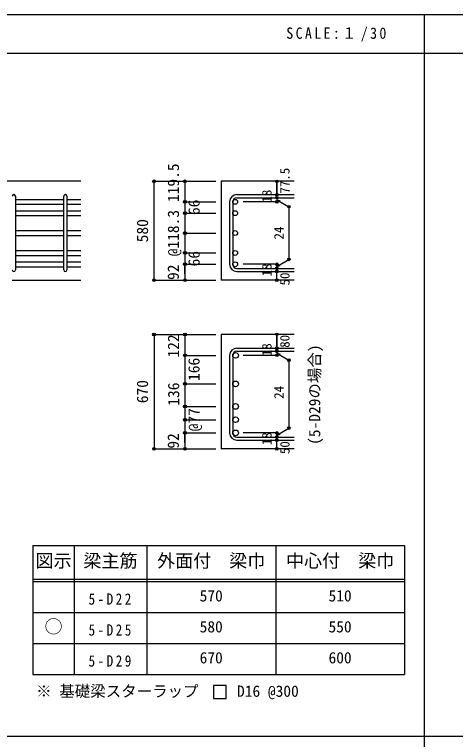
# Model space of a CAD drawing. Units: millimetres at full size, sheet at 1:30, with parts at other scales. Extents: x -5973 to 5955, y -4195 to 4201.
# Drawn here: x -3508 to -942, y -15 to 4201 of the extents above; entities that cross this region are included whole.
import ezdxf
from ezdxf.enums import TextEntityAlignment as Align

# ---------------------------------------------------------------- set-up
doc = ezdxf.new("R2010")
doc.units = ezdxf.units.MM
doc.header["$LTSCALE"] = 30
doc.header["$PDMODE"] = 32
doc.header["$PDSIZE"] = 15
for name, color, linetype in [('0-1_躯体線', 2, 'Continuous'), ('0-5_基礎梁筋', 7, 'Continuous'), ('0-6_スタラップ筋', 7, 'Continuous'), ('0-7_文字', 4, 'Continuous'), ('0-D_寸法', 4, 'Continuous'), ('6-7_文字', 7, 'Continuous'), ('6-E_枠', 7, 'Continuous'), ('F-0_枠', 6, 'Continuous')]:
    doc.layers.add(name, color=color, linetype=linetype)
doc.styles.add('ＭＳ ゴシック', font='')
doc.styles.get('ＭＳ ゴシック').set_extended_font_data('MS Gothic')

msp = doc.modelspace()

# ---------------------------------------------------------------- linework, layer by layer
at = {"layer": '0-1_躯体線'}
for p, q in [((-3120.8, 3231.03), (-5070.8, 3231.03)), ((-1880.8, 3231.03), (-2305.8, 3231.03)), ((-2305.8, 3231.03), (-2305.8, 2656.53)), ((-3520.8, 2656.53), (-3120.8, 2656.53)), ((-1880.8, 2656.53), (-2305.8, 2656.53)), ((-1880.8, 2340.59), (-2305.8, 2340.59)), ((-2305.8, 2340.59), (-2305.8, 1675.59)), ((-1880.8, 1675.59), (-2305.8, 1675.59))]:
    msp.add_line(p, q, dxfattribs=at)
at = {"layer": '0-5_基礎梁筋'}
for p, q in [((-3502.8, 3125.83), (-3220.8, 3125.83)), ((-3202.8, 3125.83), (-3120.8, 3125.83)), ((-3502.8, 3097.83), (-3220.8, 3097.83)), ((-3202.8, 3097.83), (-3120.8, 3097.83)), ((-3502.8, 3059.83), (-3220.8, 3059.83)), ((-3202.8, 3059.83), (-3120.8, 3059.83)), ((-3502.8, 3031.83), (-3220.8, 3031.83)), ((-3202.8, 3031.83), (-3120.8, 3031.83)), ((-3502.8, 2944.18), (-3220.8, 2944.18)), ((-3502.8, 2916.18), (-3220.8, 2916.18)), ((-3202.8, 2944.18), (-3120.8, 2944.18)), ((-3202.8, 2916.18), (-3120.8, 2916.18)), ((-3502.8, 2828.53), (-3220.8, 2828.53)), ((-3202.8, 2828.53), (-3120.8, 2828.53)), ((-3502.8, 2800.53), (-3220.8, 2800.53)), ((-3202.8, 2800.53), (-3120.8, 2800.53)), ((-3502.8, 2762.53), (-3220.8, 2762.53)), ((-3202.8, 2762.53), (-3120.8, 2762.53)), ((-3502.8, 2734.53), (-3220.8, 2734.53)), ((-3202.8, 2734.53), (-3120.8, 2734.53))]:
    msp.add_line(p, q, dxfattribs=at)
at = {"layer": '0-5_基礎梁筋', "color": 3}
for centre, radius in [((-2223.8, 3111.83), 14), ((-2223.8, 3045.83), 14), ((-2223.8, 2930.18), 14), ((-2223.8, 2814.53), 14), ((-2223.8, 2748.53), 14), ((-2221.3, 2218.89), 16.5), ((-2221.3, 2052.59), 16.5), ((-2221.3, 1921.59), 16.5), ((-2221.3, 1844.59), 16.5), ((-2221.3, 1767.59), 16.5)]:
    msp.add_circle(centre, radius, dxfattribs=at)
at = {"layer": '0-6_スタラップ筋'}
for p, q in [((-3502.8, 3144.83), (-3502.8, 2715.53)), ((-3220.8, 2715.53), (-3220.8, 3144.83)), ((-3202.8, 3144.83), (-3202.8, 2715.53)), ((-2213.8, 3153.83), (-1880.8, 3153.83)), ((-2213.8, 3135.83), (-1880.8, 3135.83)), ((-2255.8, 3111.83), (-2255.8, 2748.53)), ((-2237.8, 3111.83), (-2237.8, 2748.53)), ((-2213.8, 2724.53), (-1880.8, 2724.53)), ((-2213.8, 2706.53), (-1880.8, 2706.53)), ((-2213.8, 2260.89), (-1880.8, 2260.89)), ((-2213.8, 2242.89), (-1880.8, 2242.89)), ((-2255.8, 2218.89), (-2255.8, 1767.59)), ((-2237.8, 2218.89), (-2237.8, 1767.59)), ((-2213.8, 1743.59), (-1880.8, 1743.59)), ((-2213.8, 1725.59), (-1880.8, 1725.59))]:
    msp.add_line(p, q, dxfattribs=at)
for centre, radius, start, end in [((-3511.8, 3144.83), 9, 0, 180), ((-3211.8, 3144.83), 9, 0, 180), ((-2213.8, 3111.83), 42, 90, 180), ((-2213.8, 3111.83), 24, 90, 180), ((-2213.8, 2748.53), 42, 180, 270), ((-2213.8, 2748.53), 24, 180, 270), ((-3511.8, 2715.53), 9, 180, 0), ((-3211.8, 2715.53), 9, 180, 0), ((-2213.8, 2218.89), 42, 90, 180), ((-2213.8, 2218.89), 24, 90, 180), ((-2213.8, 1767.59), 42, 180, 270), ((-2213.8, 1767.59), 24, 180, 270)]:
    msp.add_arc(centre, radius, start, end, dxfattribs=at)
at = {"layer": '0-D_寸法'}
for p, q in [((-2695.8, 3231.03), (-2515.8, 3231.03)), ((-2695.8, 3231.03), (-2515.8, 3231.03)), ((-2695.8, 2656.53), (-2695.8, 3231.03)), ((-2515.8, 3231.03), (-2335.8, 3231.03)), ((-2515.8, 3231.03), (-2335.8, 3231.03)), ((-2515.8, 3231.03), (-2515.8, 2656.53)), ((-1980.8, 3153.83), (-1980.8, 3231.03)), ((-1980.8, 3231.03), (-1980.8, 3153.83)), ((-1980.8, 3135.83), (-1980.8, 3153.83)), ((-1980.8, 3135.83), (-1980.8, 3111.83)), ((-1980.8, 3123.83), (-1910.74, 3083.39)), ((-1980.8, 3123.83), (-1961.48, 3118.66)), ((-2515.8, 3111.83), (-2335.8, 3111.83)), ((-2515.8, 3111.83), (-2335.8, 3111.83)), ((-1980.8, 3111.83), (-2176.89, 3111.83)), ((-1910.74, 3083.39), (-1910.74, 2776.98)), ((-2515.8, 3045.83), (-2335.8, 3045.83)), ((-2515.8, 3045.83), (-2335.8, 3045.83)), ((-2515.8, 2930.18), (-2335.8, 2930.18)), ((-2515.8, 2930.18), (-2335.8, 2930.18)), ((-2515.8, 2814.53), (-2335.8, 2814.53)), ((-2515.8, 2748.53), (-2335.8, 2748.53)), ((-2515.8, 2692.57), (-2515.8, 2748.53)), ((-1980.8, 2748.53), (-2176.89, 2748.53)), ((-1980.8, 2736.53), (-1910.74, 2776.98)), ((-1980.8, 2724.53), (-1980.8, 2748.53)), ((-1980.8, 2736.53), (-1961.48, 2741.71)), ((-1980.8, 2706.53), (-1980.8, 2724.53)), ((-1980.8, 2656.53), (-1980.8, 2706.53)), ((-2695.8, 2656.53), (-2515.8, 2656.53)), ((-2515.8, 2656.53), (-2335.8, 2656.53)), ((-2695.8, 2340.59), (-2515.8, 2340.59)), ((-2695.8, 2340.59), (-2515.8, 2340.59)), ((-2695.8, 2340.59), (-2695.8, 1675.59)), ((-2515.8, 2340.59), (-2335.8, 2340.59)), ((-2515.8, 2340.59), (-2335.8, 2340.59)), ((-2515.8, 2340.59), (-2515.8, 1675.59)), ((-1980.8, 2260.89), (-1980.8, 2340.59)), ((-1980.8, 2340.59), (-1980.8, 2260.89)), ((-1980.8, 2242.89), (-1980.8, 2260.89)), ((-1980.8, 2242.89), (-1980.8, 2218.89)), ((-2515.8, 2218.89), (-2335.8, 2218.89)), ((-2515.8, 2218.89), (-2335.8, 2218.89)), ((-1980.8, 2218.89), (-2176.89, 2218.89)), ((-1980.8, 2230.89), (-1910.74, 2190.44)), ((-1980.8, 2230.89), (-1961.48, 2225.71)), ((-1910.74, 2190.44), (-1910.74, 1796.04)), ((-2515.8, 2052.59), (-2335.8, 2052.59)), ((-2515.8, 2052.59), (-2335.8, 2052.59)), ((-2515.8, 1921.59), (-2335.8, 1921.59)), ((-2515.8, 1844.59), (-2335.8, 1844.59)), ((-1980.8, 1755.59), (-1910.74, 1796.04)), ((-2515.8, 1767.59), (-2335.8, 1767.59)), ((-2515.8, 1711.62), (-2515.8, 1767.59)), ((-1980.8, 1767.59), (-2176.89, 1767.59)), ((-1980.8, 1743.59), (-1980.8, 1767.59)), ((-1980.8, 1755.59), (-1961.48, 1760.76)), ((-1980.8, 1725.59), (-1980.8, 1743.59)), ((-1980.8, 1675.59), (-1980.8, 1725.59)), ((-2695.8, 1675.59), (-2515.8, 1675.59)), ((-2515.8, 1675.59), (-2335.8, 1675.59))]:
    msp.add_line(p, q, dxfattribs=at)
for centre, radius in [((-2695.8, 3231.03), 8), ((-2695.8, 3231.03), 7.2), ((-2695.8, 3231.03), 6.4), ((-2695.8, 3231.03), 5.6), ((-2695.8, 3231.03), 4.8), ((-2695.8, 3231.03), 4), ((-2695.8, 3231.03), 3.2), ((-2695.8, 3231.03), 2.4), ((-2695.8, 3231.03), 1.6), ((-2695.8, 3231.03), 0.8), ((-2515.8, 3231.03), 8), ((-2515.8, 3231.03), 7.2), ((-2515.8, 3231.03), 6.4), ((-2515.8, 3231.03), 5.6), ((-2515.8, 3231.03), 4.8), ((-2515.8, 3231.03), 4), ((-2515.8, 3231.03), 3.2), ((-2515.8, 3231.03), 2.4), ((-2515.8, 3231.03), 1.6), ((-2515.8, 3231.03), 0.8), ((-1980.8, 3231.03), 4), ((-1980.8, 3231.03), 3.6), ((-1980.8, 3231.03), 3.2), ((-1980.8, 3231.03), 2.8), ((-1980.8, 3231.03), 2.4), ((-1980.8, 3231.03), 2), ((-1980.8, 3231.03), 1.6), ((-1980.8, 3231.03), 1.2), ((-1980.8, 3231.03), 0.8), ((-1980.8, 3231.03), 0.4), ((-1980.8, 3153.83), 4), ((-1980.8, 3135.83), 4), ((-1980.8, 3153.83), 3.6), ((-1980.8, 3135.83), 3.6), ((-1980.8, 3153.83), 3.2), ((-1980.8, 3135.83), 3.2), ((-1980.8, 3153.83), 2.8), ((-1980.8, 3135.83), 2.8), ((-1980.8, 3153.83), 2.4), ((-1980.8, 3135.83), 2.4), ((-1980.8, 3153.83), 2), ((-1980.8, 3135.83), 2), ((-1980.8, 3153.83), 1.6), ((-1980.8, 3135.83), 1.6), ((-1980.8, 3153.83), 1.2), ((-1980.8, 3135.83), 1.2), ((-1980.8, 3153.83), 0.8), ((-1980.8, 3135.83), 0.8), ((-1980.8, 3153.83), 0.4), ((-1980.8, 3135.83), 0.4), ((-2515.8, 3111.83), 8), ((-2515.8, 3111.83), 7.2), ((-2515.8, 3111.83), 6.4), ((-2515.8, 3111.83), 5.6), ((-2515.8, 3111.83), 4.8), ((-2515.8, 3111.83), 4), ((-2515.8, 3111.83), 3.2), ((-2515.8, 3111.83), 2.4), ((-2515.8, 3111.83), 1.6), ((-2515.8, 3111.83), 0.8), ((-1980.8, 3111.83), 4), ((-1980.8, 3111.83), 3.6), ((-1980.8, 3111.83), 3.2), ((-1980.8, 3111.83), 2.8), ((-1980.8, 3111.83), 2.4), ((-1980.8, 3111.83), 2), ((-1980.8, 3111.83), 1.6), ((-1980.8, 3111.83), 1.2), ((-1980.8, 3111.83), 0.8), ((-1980.8, 3111.83), 0.4), ((-1910.74, 3083.39), 4), ((-1910.74, 3083.39), 3.6), ((-1910.74, 3083.39), 3.2), ((-1910.74, 3083.39), 2.8), ((-1910.74, 3083.39), 2.4), ((-1910.74, 3083.39), 2), ((-1910.74, 3083.39), 1.6), ((-1910.74, 3083.39), 1.2), ((-1910.74, 3083.39), 0.8), ((-1910.74, 3083.39), 0.4), ((-2515.8, 3045.83), 8), ((-2515.8, 3045.83), 7.2), ((-2515.8, 3045.83), 6.4), ((-2515.8, 3045.83), 5.6), ((-2515.8, 3045.83), 4.8), ((-2515.8, 3045.83), 4), ((-2515.8, 3045.83), 3.2), ((-2515.8, 3045.83), 2.4), ((-2515.8, 3045.83), 1.6), ((-2515.8, 3045.83), 0.8), ((-2515.8, 2930.18), 8), ((-2515.8, 2930.18), 7.2), ((-2515.8, 2930.18), 6.4), ((-2515.8, 2930.18), 5.6), ((-2515.8, 2930.18), 4.8), ((-2515.8, 2930.18), 4), ((-2515.8, 2930.18), 3.2), ((-2515.8, 2930.18), 2.4), ((-2515.8, 2930.18), 1.6), ((-2515.8, 2930.18), 0.8), ((-2515.8, 2814.53), 8), ((-2515.8, 2814.53), 7.2), ((-2515.8, 2814.53), 6.4), ((-2515.8, 2814.53), 5.6), ((-2515.8, 2814.53), 4.8), ((-2515.8, 2814.53), 4), ((-2515.8, 2814.53), 3.2), ((-2515.8, 2814.53), 2.4), ((-2515.8, 2814.53), 1.6), ((-2515.8, 2814.53), 0.8), ((-2515.8, 2748.53), 8), ((-2515.8, 2748.53), 7.2), ((-2515.8, 2748.53), 6.4), ((-2515.8, 2748.53), 5.6), ((-2515.8, 2748.53), 4.8), ((-2515.8, 2748.53), 4), ((-2515.8, 2748.53), 3.2), ((-2515.8, 2748.53), 2.4), ((-2515.8, 2748.53), 1.6), ((-2515.8, 2748.53), 0.8), ((-1980.8, 2748.53), 4), ((-1980.8, 2748.53), 3.6), ((-1980.8, 2748.53), 3.2), ((-1980.8, 2748.53), 2.8), ((-1980.8, 2748.53), 2.4), ((-1980.8, 2748.53), 2), ((-1980.8, 2748.53), 1.6), ((-1980.8, 2748.53), 1.2), ((-1980.8, 2748.53), 0.8), ((-1980.8, 2748.53), 0.4), ((-1910.74, 2776.98), 4), ((-1910.74, 2776.98), 3.6), ((-1910.74, 2776.98), 3.2), ((-1910.74, 2776.98), 2.8), ((-1910.74, 2776.98), 2.4), ((-1910.74, 2776.98), 2), ((-1910.74, 2776.98), 1.6), ((-1910.74, 2776.98), 1.2), ((-1910.74, 2776.98), 0.8), ((-1910.74, 2776.98), 0.4), ((-1980.8, 2724.53), 4), ((-1980.8, 2706.53), 4), ((-1980.8, 2724.53), 3.6), ((-1980.8, 2706.53), 3.6), ((-1980.8, 2724.53), 3.2), ((-1980.8, 2706.53), 3.2), ((-1980.8, 2724.53), 2.8), ((-1980.8, 2706.53), 2.8), ((-1980.8, 2724.53), 2.4), ((-1980.8, 2706.53), 2.4), ((-1980.8, 2724.53), 2), ((-1980.8, 2706.53), 2), ((-1980.8, 2724.53), 1.6), ((-1980.8, 2706.53), 1.6), ((-1980.8, 2724.53), 1.2), ((-1980.8, 2706.53), 1.2), ((-1980.8, 2724.53), 0.8), ((-1980.8, 2706.53), 0.8), ((-1980.8, 2724.53), 0.4), ((-1980.8, 2706.53), 0.4), ((-2695.8, 2656.53), 7.2), ((-2695.8, 2656.53), 6.4), ((-2695.8, 2656.53), 5.6), ((-2695.8, 2656.53), 4.8), ((-2695.8, 2656.53), 4), ((-2695.8, 2656.53), 3.2), ((-2695.8, 2656.53), 2.4), ((-2695.8, 2656.53), 1.6), ((-2695.8, 2656.53), 0.8), ((-2515.8, 2656.53), 7.2), ((-2515.8, 2656.53), 6.4), ((-2515.8, 2656.53), 5.6), ((-2515.8, 2656.53), 4.8), ((-2515.8, 2656.53), 4), ((-2515.8, 2656.53), 3.2), ((-2515.8, 2656.53), 2.4), ((-2515.8, 2656.53), 1.6), ((-2515.8, 2656.53), 0.8), ((-1980.8, 2656.53), 4), ((-1980.8, 2656.53), 3.6), ((-1980.8, 2656.53), 3.2), ((-1980.8, 2656.53), 2.8), ((-1980.8, 2656.53), 2.4), ((-1980.8, 2656.53), 2), ((-1980.8, 2656.53), 1.6), ((-1980.8, 2656.53), 1.2), ((-1980.8, 2656.53), 0.8), ((-1980.8, 2656.53), 0.4), ((-2695.8, 2340.59), 8), ((-2695.8, 2340.59), 7.2), ((-2695.8, 2340.59), 6.4), ((-2695.8, 2340.59), 5.6), ((-2695.8, 2340.59), 4.8), ((-2695.8, 2340.59), 4), ((-2695.8, 2340.59), 3.2), ((-2695.8, 2340.59), 2.4), ((-2695.8, 2340.59), 1.6), ((-2695.8, 2340.59), 0.8), ((-2515.8, 2340.59), 8), ((-2515.8, 2340.59), 7.2), ((-2515.8, 2340.59), 6.4), ((-2515.8, 2340.59), 5.6), ((-2515.8, 2340.59), 4.8), ((-2515.8, 2340.59), 4), ((-2515.8, 2340.59), 3.2), ((-2515.8, 2340.59), 2.4), ((-2515.8, 2340.59), 1.6), ((-2515.8, 2340.59), 0.8), ((-1980.8, 2340.59), 4), ((-1980.8, 2340.59), 3.6), ((-1980.8, 2340.59), 3.2), ((-1980.8, 2340.59), 2.8), ((-1980.8, 2340.59), 2.4), ((-1980.8, 2340.59), 2), ((-1980.8, 2340.59), 1.6), ((-1980.8, 2340.59), 1.2), ((-1980.8, 2340.59), 0.8), ((-1980.8, 2340.59), 0.4), ((-1980.8, 2260.89), 4), ((-1980.8, 2242.89), 4), ((-1980.8, 2260.89), 3.6), ((-1980.8, 2242.89), 3.6), ((-1980.8, 2260.89), 3.2), ((-1980.8, 2242.89), 3.2), ((-1980.8, 2260.89), 2.8), ((-1980.8, 2242.89), 2.8), ((-1980.8, 2260.89), 2.4), ((-1980.8, 2242.89), 2.4), ((-1980.8, 2260.89), 2), ((-1980.8, 2242.89), 2), ((-1980.8, 2260.89), 1.6), ((-1980.8, 2242.89), 1.6), ((-1980.8, 2260.89), 1.2), ((-1980.8, 2242.89), 1.2), ((-1980.8, 2260.89), 0.8), ((-1980.8, 2242.89), 0.8), ((-1980.8, 2260.89), 0.4), ((-1980.8, 2242.89), 0.4), ((-2515.8, 2218.89), 8), ((-2515.8, 2218.89), 7.2), ((-2515.8, 2218.89), 6.4), ((-2515.8, 2218.89), 5.6), ((-2515.8, 2218.89), 4.8), ((-2515.8, 2218.89), 4), ((-2515.8, 2218.89), 3.2), ((-2515.8, 2218.89), 2.4), ((-2515.8, 2218.89), 1.6), ((-2515.8, 2218.89), 0.8), ((-1980.8, 2218.89), 4), ((-1980.8, 2218.89), 3.6), ((-1980.8, 2218.89), 3.2), ((-1980.8, 2218.89), 2.8), ((-1980.8, 2218.89), 2.4), ((-1980.8, 2218.89), 2), ((-1980.8, 2218.89), 1.6), ((-1980.8, 2218.89), 1.2), ((-1980.8, 2218.89), 0.8), ((-1980.8, 2218.89), 0.4), ((-1910.74, 2190.44), 4), ((-1910.74, 2190.44), 3.6), ((-1910.74, 2190.44), 3.2), ((-1910.74, 2190.44), 2.8), ((-1910.74, 2190.44), 2.4), ((-1910.74, 2190.44), 2), ((-1910.74, 2190.44), 1.6), ((-1910.74, 2190.44), 1.2), ((-1910.74, 2190.44), 0.8), ((-1910.74, 2190.44), 0.4), ((-2515.8, 2052.59), 8), ((-2515.8, 2052.59), 7.2), ((-2515.8, 2052.59), 6.4), ((-2515.8, 2052.59), 5.6), ((-2515.8, 2052.59), 4.8), ((-2515.8, 2052.59), 4), ((-2515.8, 2052.59), 3.2), ((-2515.8, 2052.59), 2.4), ((-2515.8, 2052.59), 1.6), ((-2515.8, 2052.59), 0.8), ((-2515.8, 1921.59), 8), ((-2515.8, 1921.59), 7.2), ((-2515.8, 1921.59), 6.4), ((-2515.8, 1921.59), 5.6), ((-2515.8, 1921.59), 4.8), ((-2515.8, 1921.59), 4), ((-2515.8, 1921.59), 3.2), ((-2515.8, 1921.59), 2.4), ((-2515.8, 1921.59), 1.6), ((-2515.8, 1921.59), 0.8), ((-2515.8, 1844.59), 8), ((-2515.8, 1844.59), 7.2), ((-2515.8, 1844.59), 6.4), ((-2515.8, 1844.59), 5.6), ((-2515.8, 1844.59), 4.8), ((-2515.8, 1844.59), 4), ((-2515.8, 1844.59), 3.2), ((-2515.8, 1844.59), 2.4), ((-2515.8, 1844.59), 1.6), ((-2515.8, 1844.59), 0.8), ((-2515.8, 1767.59), 8), ((-2515.8, 1767.59), 7.2), ((-2515.8, 1767.59), 6.4), ((-2515.8, 1767.59), 5.6), ((-2515.8, 1767.59), 4.8), ((-2515.8, 1767.59), 4), ((-1980.8, 1767.59), 4), ((-1980.8, 1767.59), 3.6), ((-1910.74, 1796.04), 4), ((-1910.74, 1796.04), 3.6), ((-1910.74, 1796.04), 3.2), ((-1910.74, 1796.04), 2.8), ((-1910.74, 1796.04), 2.4), ((-1910.74, 1796.04), 2), ((-1910.74, 1796.04), 1.6), ((-1910.74, 1796.04), 1.2), ((-1910.74, 1796.04), 0.8), ((-1910.74, 1796.04), 0.4), ((-2515.8, 1767.59), 3.2), ((-2515.8, 1767.59), 2.4), ((-2515.8, 1767.59), 1.6), ((-2515.8, 1767.59), 0.8), ((-1980.8, 1743.59), 4), ((-1980.8, 1725.59), 4), ((-1980.8, 1743.59), 3.6), ((-1980.8, 1725.59), 3.6), ((-1980.8, 1767.59), 3.2), ((-1980.8, 1743.59), 3.2), ((-1980.8, 1725.59), 3.2), ((-1980.8, 1767.59), 2.8), ((-1980.8, 1743.59), 2.8), ((-1980.8, 1767.59), 2.4), ((-1980.8, 1743.59), 2.4), ((-1980.8, 1767.59), 2), ((-1980.8, 1743.59), 2), ((-1980.8, 1767.59), 1.6), ((-1980.8, 1743.59), 1.6), ((-1980.8, 1767.59), 1.2), ((-1980.8, 1743.59), 1.2), ((-1980.8, 1767.59), 0.8), ((-1980.8, 1743.59), 0.8), ((-1980.8, 1767.59), 0.4), ((-1980.8, 1743.59), 0.4), ((-1980.8, 1725.59), 2.8), ((-1980.8, 1725.59), 2.4), ((-1980.8, 1725.59), 2), ((-1980.8, 1725.59), 1.6), ((-1980.8, 1725.59), 1.2), ((-1980.8, 1725.59), 0.8), ((-1980.8, 1725.59), 0.4), ((-2695.8, 1675.59), 7.2), ((-2695.8, 1675.59), 6.4), ((-2695.8, 1675.59), 5.6), ((-2695.8, 1675.59), 4.8), ((-2695.8, 1675.59), 4), ((-2695.8, 1675.59), 3.2), ((-2695.8, 1675.59), 2.4), ((-2695.8, 1675.59), 1.6), ((-2695.8, 1675.59), 0.8), ((-2515.8, 1675.59), 7.2), ((-2515.8, 1675.59), 6.4), ((-2515.8, 1675.59), 5.6), ((-2515.8, 1675.59), 4.8), ((-2515.8, 1675.59), 4), ((-2515.8, 1675.59), 3.2), ((-2515.8, 1675.59), 2.4), ((-2515.8, 1675.59), 1.6), ((-2515.8, 1675.59), 0.8), ((-1980.8, 1675.59), 4), ((-1980.8, 1675.59), 3.6), ((-1980.8, 1675.59), 3.2), ((-1980.8, 1675.59), 2.8), ((-1980.8, 1675.59), 2.4), ((-1980.8, 1675.59), 2), ((-1980.8, 1675.59), 1.6), ((-1980.8, 1675.59), 1.2), ((-1980.8, 1675.59), 0.8), ((-1980.8, 1675.59), 0.4)]:
    msp.add_circle(centre, radius, dxfattribs=at)
at = {"layer": '0-D_寸法', "color": 7}
for p in [(-2695.8, 3231.03), (-2695.8, 3231.03), (-2515.8, 3231.03), (-1980.8, 3231.03), (-1980.8, 3153.83), (-1980.8, 3135.83), (-2515.8, 3111.83), (-1980.8, 3111.83), (-1910.74, 3083.39), (-2515.8, 3045.83), (-2515.8, 2930.18), (-2515.8, 2814.53), (-2515.8, 2814.53), (-1910.74, 2776.98), (-2515.8, 2748.53), (-2515.8, 2748.53), (-1980.8, 2748.53), (-1980.8, 2748.53), (-1980.8, 2724.53), (-1980.8, 2706.53), (-2695.8, 2656.53), (-2695.8, 2656.53), (-2515.8, 2656.53), (-1980.8, 2656.53), (-2695.8, 2340.59), (-2695.8, 2340.59), (-2515.8, 2340.59), (-1980.8, 2340.59), (-1980.8, 2260.89), (-1980.8, 2242.89), (-2515.8, 2218.89), (-1980.8, 2218.89), (-1910.74, 2190.44), (-2515.8, 2052.59), (-2515.8, 1921.59), (-2515.8, 1921.59), (-2515.8, 1844.59), (-2515.8, 1844.59), (-2515.8, 1767.59), (-2515.8, 1767.59), (-1980.8, 1767.59), (-1980.8, 1767.59), (-1910.74, 1796.04), (-1980.8, 1743.59), (-1980.8, 1725.59), (-2695.8, 1675.59), (-2695.8, 1675.59), (-2515.8, 1675.59), (-1980.8, 1675.59)]:
    msp.add_point(p, dxfattribs=at)
at = {"layer": '6-7_文字'}
msp.add_lwpolyline([(-2350.71, 223.07), (-2275.71, 223.07), (-2275.71, 298.07), (-2350.71, 298.07)], close=True, dxfattribs=at)
at = {"layer": '6-E_枠', "color": 3}
for p, q in [((-3400.52, 1112.77), (-3400.52, 362.77)), ((-3400.52, 1112.77), (-1238, 1112.77)), ((-3400.52, 1112.77), (-3400.52, 362.77)), ((-1238, 1112.77), (-1238, 362.77)), ((-3400.52, 362.77), (-1238, 362.77))]:
    msp.add_line(p, q, dxfattribs=at)
at = {"layer": '6-E_枠'}
for p, q in [((-3160.52, 1112.77), (-3160.52, 362.77)), ((-2738, 1112.77), (-2738, 362.77)), ((-1988, 1112.77), (-1988, 362.77)), ((-3400.52, 917.77), (-1238, 917.77)), ((-3400.52, 902.77), (-1238, 902.77)), ((-3400.52, 722.77), (-1238, 722.77)), ((-3400.52, 542.77), (-1238, 542.77))]:
    msp.add_line(p, q, dxfattribs=at)
at = {"layer": 'F-0_枠'}
msp.add_line((-5972.88, 4201.15), (5954.1, 4201.15), dxfattribs=at)
at = {"layer": 'F-0_枠', "color": 2}
for p, q in [((-1124.64, 4201.15), (-1124.64, -4195.24)), ((-5972.88, 3976.15), (3723.6, 3976.15)), ((3723.6, 2.95), (-5972.88, 2.95))]:
    msp.add_line(p, q, dxfattribs=at)

# ---------------------------------------------------------------- texts
at = {"layer": '0-7_文字', "color": 7, "style": 'ＭＳ ゴシック'}
msp.add_text('(5-D29の場合)', height=65.98, rotation=90, dxfattribs=at).set_placement((-1708.91, 1698.11), align=Align.BOTTOM_LEFT)
at = {"layer": '0-D_寸法', "style": 'ＭＳ ゴシック'}
for s, height, p in [('119.5', 65.98, (-2530.8, 3110.53)), ('77.5', 54.99, (-1890.8, 3159.83)), ('18', 54.99, (-1995.8, 3107.33)), ('66', 65.98, (-2410.59, 3034.95)), ('@118.3', 65.98, (-2530.8, 2795.18)), ('580', 65.98, (-2710.8, 2876.28)), ('24', 54.99, (-1925.74, 2892.68)), ('66', 65.98, (-2410.65, 2736.14)), ('92', 65.98, (-2531.49, 2657.24)), ('18', 54.99, (-1995.8, 2678.03)), ('50', 54.99, (-1890.8, 2625.53)), ('122', 65.98, (-2530.33, 2206.02)), ('80', 54.99, (-1890.94, 2262.8)), ('18', 54.99, (-1995.8, 2214.39)), ('166', 65.98, (-2411.05, 2069.95)), ('670', 65.98, (-2710.8, 1940.59)), ('136', 65.98, (-2529.53, 1926.13)), ('24', 54.99, (-1925.74, 1966.24)), ('@77', 65.98, (-2410.8, 1777.09)), ('92', 65.98, (-2531.49, 1676.3)), ('18', 54.99, (-1995.8, 1697.09)), ('50', 54.99, (-1890.8, 1644.59))]:
    msp.add_text(s, height=height, rotation=90, dxfattribs=at).set_placement(p, align=Align.BOTTOM_LEFT)
at = {"layer": '6-7_文字', "color": 2, "style": 'ＭＳ ゴシック'}
for s, p in [('図示', (-3385.52, 962.77)), ('梁主筋', (-3106.76, 962.77)), ('外面付\u3000梁巾', (-2678, 962.77)), ('中心付\u3000梁巾', (-1928, 962.77)), ('○', (-3333.02, 580.27))]:
    msp.add_text(s, height=76.98, dxfattribs=at).set_placement(p, align=Align.BOTTOM_LEFT)
at = {"layer": '6-7_文字', "style": 'ＭＳ ゴシック'}
for s, p in [('570', (-2430.5, 767.77)), ('510', (-1680.5, 767.77)), ('580', (-2430.5, 587.77)), ('550', (-1680.5, 587.77)), ('670', (-2430.5, 407.77)), ('600', (-1680.5, 407.77)), ('※ 基礎梁スターラップ     D16 @300', (-3381.96, 213.19))]:
    msp.add_text(s, height=65.98, dxfattribs=at).set_placement(p, align=Align.BOTTOM_LEFT)
at = {"layer": '6-7_文字', "color": 2, "insert": (-1925.98, 4043.65), "char_height": 65.98, "attachment_point": 7, "style": 'ＭＳ ゴシック'}
msp.add_mtext('\\T1.34;\\W0.9;SCALE:１/30', dxfattribs=at)
at = {"layer": '6-7_文字', "char_height": 65.98, "attachment_point": 7, "style": 'ＭＳ ゴシック'}
for s, insert in [('\\T1.38;\\W0.85;5-D22', (-3076.76, 767.77)), ('\\T1.38;\\W0.85;5-D25', (-3076.76, 587.77)), ('\\T1.38;\\W0.85;5-D29', (-3076.76, 407.77))]:
    msp.add_mtext(s, dxfattribs=dict(at, insert=insert))

doc.saveas('drawing.dxf')
